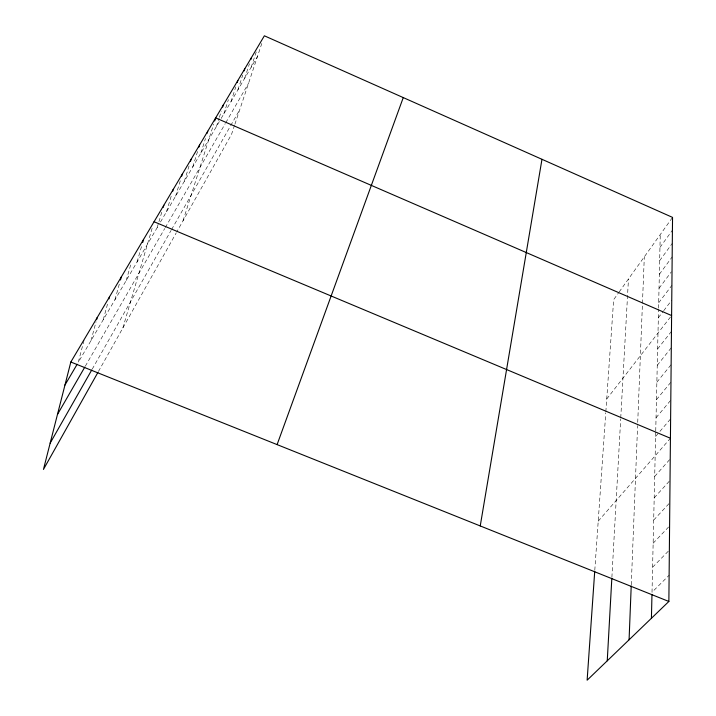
<?xml version="1.0" encoding="UTF-8"?>
<svg xmlns="http://www.w3.org/2000/svg" width="716" height="716" viewBox="0 0 716 716"><rect width="100%" height="100%" fill="white"/><g stroke="black" fill="none" stroke-linecap="round" stroke-linejoin="round"><path stroke-width="0.54" stroke-dasharray="3.58 2.69" d="M655.713 432.043L652.016 592.239L669.12 575.261M655.74 430.942L658.541 309.187M658.568 308.122L660.259 234.562M631.261 584.865L637.598 425.564M637.723 422.386L642.413 304.381M642.458 303.298L644.311 256.856M611.894 577.275L620.7 418.869M620.754 417.813L628.469 278.971M594.79 570.276L605.772 412.792M605.843 411.736L613.657 299.664L618.552 292.826M84.014 340.377L78.268 362.35L158.263 225.809M91.013 340.592L96.051 321.788M103.229 319.739L108.089 302.027M114.954 299.727L119.304 284.154M126.213 280.511L131.216 262.924M137.024 262.047L141.5 246.599M122.848 328L152.553 226.865M157.153 227.697L162.246 210.594M166.533 211.685L171.339 195.745M175.581 196.247L180.414 180.396M184.316 181.345L189.176 165.575M192.756 166.935L197.634 151.273M200.91 153.018L205.474 138.492M183.036 220.761L213.699 124.092M216.429 126.526L219.051 118.337M219.373 117.308L221.342 111.159M223.813 113.916L228.413 99.667M230.973 101.699L235.797 86.842M237.909 89.858L242.742 75.108M244.639 78.375L249.463 63.724M251.164 67.232L256.328 51.65M234.571 125.211L231.51 134.402L176.807 231.868M234.911 124.19L261.966 43.023M98.45 371.47L176.288 232.79M92.23 369.134L171.088 230.427M171.616 229.514L230.149 126.553M230.695 125.595L239.753 109.655M85.32 366.189L164.752 228.502M165.28 227.581L225.263 123.608M225.791 122.678L248.586 83.163M160.465 222.041L220.653 119.321M221.181 118.417L257.5 56.43M619.161 291.976L672.548 217.395M659.964 247.432L672.422 230.203M659.66 260.669L672.297 243.377M659.347 274.3L672.172 256.955M659.024 288.342L671.384 271.811M658.684 302.796L671.894 285.353M658.344 317.707L663.043 311.585M663.705 310.708L671.751 300.219M606.729 399.027L671.608 315.559M657.628 348.943L671.456 331.392M657.252 365.312L671.304 347.743M656.858 382.219L671.134 364.641M656.456 399.689L670.973 382.102M656.044 417.75L670.794 400.172M655.605 436.438L659.185 432.258M659.901 431.426L670.615 418.878M598.218 521.159L670.436 438.255M654.692 476.435L670.23 458.947M654.191 497.853L670.024 480.436M653.681 520.102L669.818 502.757M653.153 543.211L669.594 525.965M652.598 567.233L669.362 550.112"/><path stroke-width="1.07" d="M594.719 571.368L587.129 680.2L668.869 601.467L672.548 217.395L264.374 35.8L70.83 362.019L43.452 469.445L97.904 372.436M651.417 618.275L651.972 594.405M629.078 639.791L631.217 585.948M607.249 660.814L611.831 578.358M480.239 525.947L541.976 159.301M96.615 319.703L97.17 317.618M108.939 298.903L109.512 296.818M120.467 280.001L121.344 276.886M142.69 242.482L143.585 239.386M163.203 207.389L163.839 205.25M172.619 191.494L173.263 189.364M181.703 176.163L182.347 174.051M190.474 161.377L191.118 159.274M198.932 147.093L199.585 145.008M207.103 133.301L207.756 131.225M214.684 120.995L215.668 117.898L671.608 315.559M222.649 107.069L223.311 105.019M237.175 82.6L237.864 80.478M244.12 70.893L244.809 68.781M250.842 59.544L251.531 57.45M277.101 444.609L403.26 97.591M50.156 443.132L91.684 370.091M57.459 414.483L84.774 367.138M64.95 385.065L77.158 364.247M70.83 362.019L668.869 601.467M154.056 221.736L670.436 438.255"/></g></svg>
